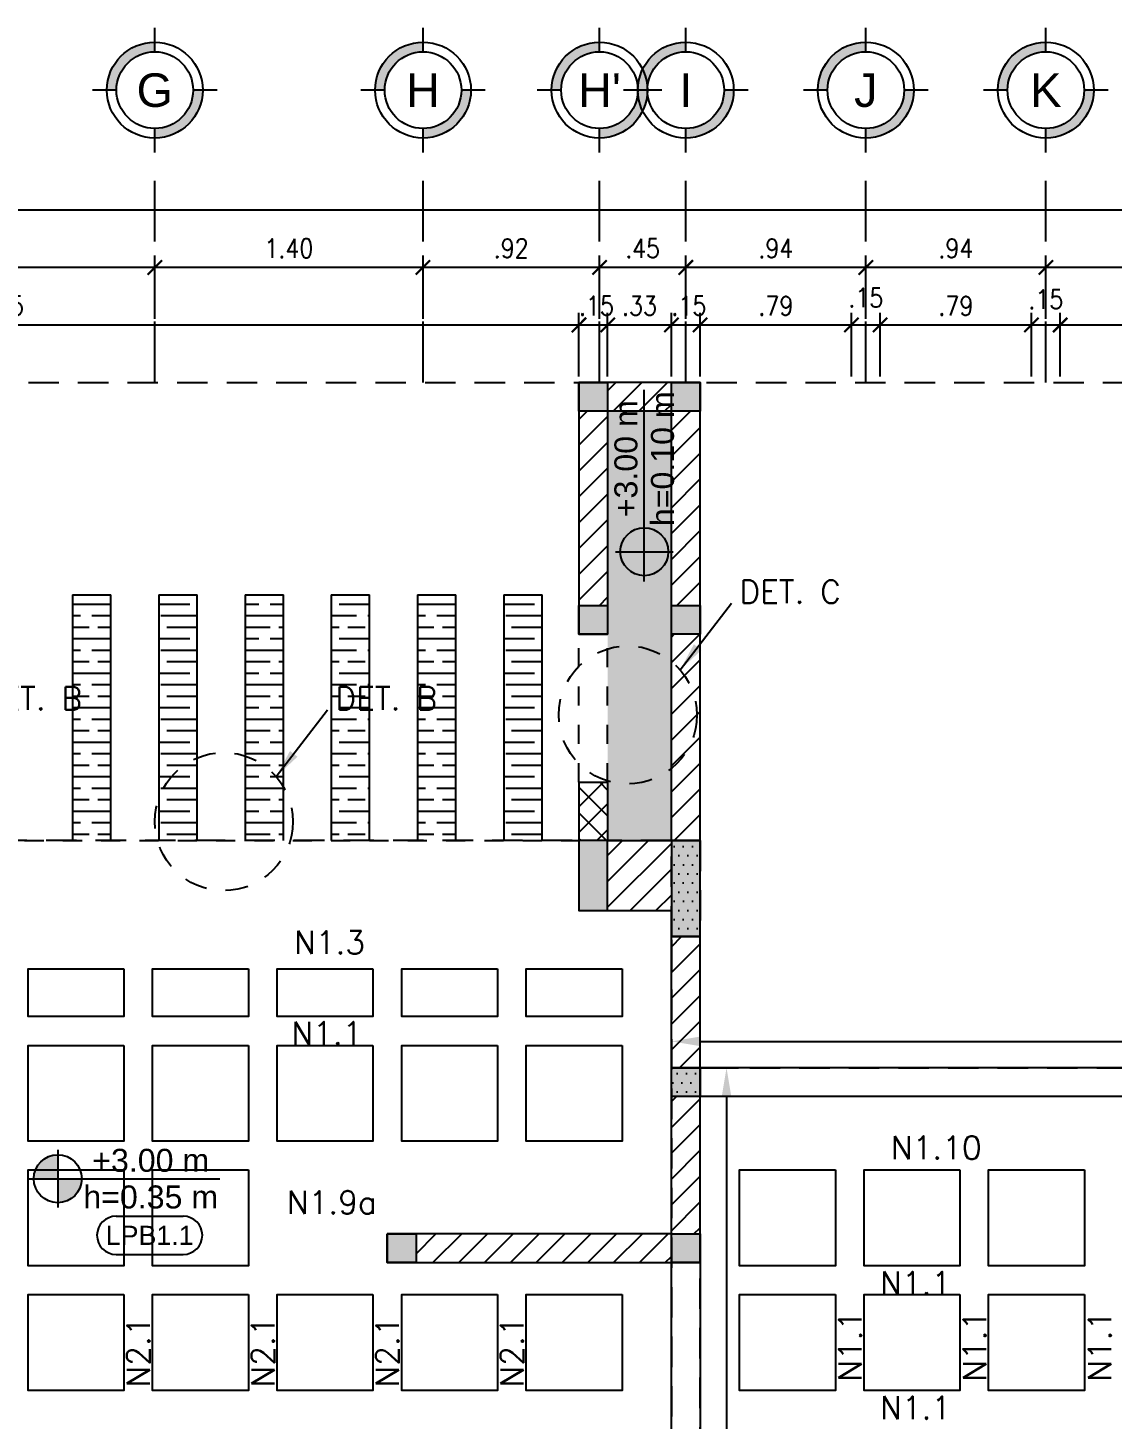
# Model space of a CAD drawing. Header units: millimetres. Extents: x -5.9 to 53.8, y -5.5 to 13.4.
# Drawn here: x 11.76 to 17.41, y 3.49 to 10.75 of the extents above; entities that cross this region are included whole.
import ezdxf
from ezdxf.enums import TextEntityAlignment as Align

# ---------------------------------------------------------------- set-up
doc = ezdxf.new("R2010")
doc.units = ezdxf.units.MM
doc.header["$LTSCALE"] = 0.05
for name, pattern in [('DASHDOT2', [12.7, 6.35, -3.175, 0, -3.175]), ('HIDDEN2', [4.7625, 3.175, -1.5875]), ('PLANTA BAJA$0$Proyecciones', [0.003, 0.002, -0.001])]:
    doc.linetypes.add(name, pattern=pattern)
for name, color, linetype in [('ACOTADO', 2, 'Continuous'), ('CANT_INVIS', 2, 'HIDDEN2'), ('EJES', 1, 'DASHDOT2'), ('PLANTA ALTA$0$CONT_CORTE', 2, 'HIDDEN2'), ('PLANTA ALTA$0$PRETIL', 2, 'HIDDEN2'), ('PLANTA BAJA$0$ACHURADO', 1, 'Continuous'), ('PLANTA BAJA$0$CANT_VIS', 3, 'Continuous'), ('PLANTA BAJA$0$CONT_CORTE', 4, 'Continuous'), ('PLANTA BAJA$0$LOSA', 254, 'Continuous'), ('TXT_IND', 2, 'Continuous')]:
    doc.layers.add(name, color=color, linetype=linetype)
doc.styles.add('ACOTAMIENTOS', font='romans.shx', dxfattribs={"width": 0.85})
doc.styles.add('ARIAL', font='arial.ttf')
doc.styles.get("Standard").update_dxf_attribs({"font": 'romans.shx'})
doc.dimstyles.new('ACOTA_50', dxfattribs={"dimscale": 0.05, "dimtxt": 2, "dimasz": 1.5, "dimexe": 1.25, "dimexo": 0.625, "dimgap": 1, "dimtad": 1, "dimzin": 4, "dimdsep": 46, "dimtxsty": 'ACOTAMIENTOS', "dimblk1": 'ARCHTICK', "dimblk2": 'ARCHTICK', "dimsah": 1, "dimcen": 1.5, "dimclrd": 1, "dimclre": 1, "dimclrt": 256, "dimadec": 0, "dimazin": 0, "dimtfac": 1, "dimtofl": 0, "dimtmove": 2, "dimatfit": 3, "dimfxl": 0, "dimtolj": 1, "dimtzin": 0, "dimarcsym": 0})

# ---------------------------------------------------------------- blocks, each defined once
blk = doc.blocks.new('EJE')
at = {"layer": 'EJES', "linetype": 'Continuous'}
for points in [[(-0.25, 0), (-0.2, 0, -0.414214), (0, 0.2), (0, 0.25, 0.414214)], [(0.25, 0), (0.2, 0, -0.414214), (0, -0.2), (0, -0.25, 0.414214)]]:
    blk.add_hatch(color=256, dxfattribs=at).paths.add_polyline_path(points)
at = {"layer": 'EJES', "color": 1, "linetype": 'Continuous'}
for p, q in [((0, 0.2), (0, 0.325)), ((-0.2, 0), (-0.325, 0)), ((0.325, 0), (0.2, 0)), ((0, -0.325), (0, -0.2))]:
    blk.add_line(p, q, dxfattribs=at)
at = {"layer": 'EJES', "color": 3, "linetype": 'Continuous'}
for radius in [0.25, 0.2]:
    blk.add_circle((0, 0), radius, dxfattribs=at)
at = {"layer": 'EJES', "color": 4, "linetype": 'Continuous', "style": 'ARIAL'}
blk.add_attdef('EJE', text='', height=0.175, dxfattribs=at).set_placement((0, 0), align=Align.MIDDLE_CENTER)
blk = doc.blocks.new('_ARCHTICK')
at = {"color": 0, "linetype": 'ByBlock', "const_width": 0.15}
blk.add_lwpolyline([(-0.5, -0.5), (0.5, 0.5)], dxfattribs=at)
blk = doc.blocks.new('*D99')
at = {"layer": 'ACOTADO', "color": 1, "lineweight": -2}
for p, q in [((14.6315, 8.9291), (14.6315, 9.2603)), ((14.7815, 8.9291), (14.7815, 9.2603)), ((14.6315, 9.1978), (14.7815, 9.1978))]:
    blk.add_line(p, q, dxfattribs=at)
at = {"layer": 'DEFPOINTS', "color": 0}
for p in [(14.7815, 9.1978), (14.6315, 8.8978), (14.7815, 8.8978)]:
    blk.add_point(p, dxfattribs=at)
at = {"layer": 'ACOTADO', "color": 1, "lineweight": -2, "xscale": 0.07500000000000001, "yscale": 0.07500000000000001, "zscale": 0.07500000000000001, "rotation": 180}
blk.add_blockref('_ARCHTICK', (14.6315, 9.1978), dxfattribs=at)
at = {"layer": 'ACOTADO', "color": 1, "lineweight": -2, "xscale": 0.07500000000000001, "yscale": 0.07500000000000001, "zscale": 0.07500000000000001}
blk.add_blockref('_ARCHTICK', (14.7815, 9.1978), dxfattribs=at)
at = {"layer": 'ACOTADO', "insert": (14.7228, 9.2978), "char_height": 0.1, "attachment_point": 5, "style": 'ACOTAMIENTOS'}
blk.add_mtext('\\A1;.15', dxfattribs=at)
blk = doc.blocks.new('*D100')
at = {"layer": 'ACOTADO', "color": 1, "lineweight": -2}
for p, q in [((14.7815, 8.9291), (14.7815, 9.2603)), ((15.1141, 8.9291), (15.1141, 9.2603)), ((14.7815, 9.1978), (15.1141, 9.1978))]:
    blk.add_line(p, q, dxfattribs=at)
at = {"layer": 'DEFPOINTS', "color": 0}
for p in [(15.1141, 9.1978), (14.7815, 8.8978), (15.1141, 8.8978)]:
    blk.add_point(p, dxfattribs=at)
at = {"layer": 'ACOTADO', "color": 1, "lineweight": -2, "xscale": 0.07500000000000001, "yscale": 0.07500000000000001, "zscale": 0.07500000000000001, "rotation": 180}
blk.add_blockref('_ARCHTICK', (14.7815, 9.1978), dxfattribs=at)
at = {"layer": 'ACOTADO', "color": 1, "lineweight": -2, "xscale": 0.07500000000000001, "yscale": 0.07500000000000001, "zscale": 0.07500000000000001}
blk.add_blockref('_ARCHTICK', (15.1141, 9.1978), dxfattribs=at)
at = {"layer": 'ACOTADO', "insert": (14.9478, 9.2978), "char_height": 0.1, "attachment_point": 5, "style": 'ACOTAMIENTOS'}
blk.add_mtext('\\A1;.33', dxfattribs=at)
blk = doc.blocks.new('*D101')
at = {"layer": 'ACOTADO', "color": 1, "lineweight": -2}
for p, q in [((15.1141, 8.9291), (15.1141, 9.2603)), ((15.2641, 8.9291), (15.2641, 9.2603)), ((15.1141, 9.1978), (15.2641, 9.1978))]:
    blk.add_line(p, q, dxfattribs=at)
at = {"layer": 'DEFPOINTS', "color": 0}
for p in [(15.2641, 9.1978), (15.1141, 8.8978), (15.2641, 8.8978)]:
    blk.add_point(p, dxfattribs=at)
at = {"layer": 'ACOTADO', "color": 1, "lineweight": -2, "xscale": 0.07500000000000001, "yscale": 0.07500000000000001, "zscale": 0.07500000000000001, "rotation": 180}
blk.add_blockref('_ARCHTICK', (15.1141, 9.1978), dxfattribs=at)
at = {"layer": 'ACOTADO', "color": 1, "lineweight": -2, "xscale": 0.07500000000000001, "yscale": 0.07500000000000001, "zscale": 0.07500000000000001}
blk.add_blockref('_ARCHTICK', (15.2641, 9.1978), dxfattribs=at)
at = {"layer": 'ACOTADO', "insert": (15.2053, 9.2978), "char_height": 0.1, "attachment_point": 5, "style": 'ACOTAMIENTOS'}
blk.add_mtext('\\A1;.15', dxfattribs=at)
blk = doc.blocks.new('*D159')
at = {"layer": 'ACOTADO', "color": 1, "lineweight": -2}
for p, q in [((17.0684, 9.2291), (17.0684, 9.5603)), ((18.5827, 9.2291), (18.5827, 9.5603)), ((18.5827, 9.4978), (17.0684, 9.4978))]:
    blk.add_line(p, q, dxfattribs=at)
at = {"layer": 'DEFPOINTS', "color": 0}
for p in [(17.0684, 9.4978), (17.0684, 9.1978), (18.5827, 9.1978)]:
    blk.add_point(p, dxfattribs=at)
at = {"layer": 'ACOTADO', "color": 1, "lineweight": -2, "xscale": 0.07500000000000001, "yscale": 0.07500000000000001, "zscale": 0.07500000000000001, "rotation": 180}
blk.add_blockref('_ARCHTICK', (17.0684, 9.4978), dxfattribs=at)
at = {"layer": 'ACOTADO', "color": 1, "lineweight": -2, "xscale": 0.07500000000000001, "yscale": 0.07500000000000001, "zscale": 0.07500000000000001}
blk.add_blockref('_ARCHTICK', (18.5827, 9.4978), dxfattribs=at)
at = {"layer": 'ACOTADO', "insert": (17.8256, 9.5978), "char_height": 0.1, "attachment_point": 5, "style": 'ACOTAMIENTOS'}
blk.add_mtext('\\A1;1.51', dxfattribs=at)
blk = doc.blocks.new('*D160')
at = {"layer": 'ACOTADO', "color": 1, "lineweight": -2}
for p, q in [((16.1288, 9.2291), (16.1288, 9.5603)), ((17.0684, 9.2291), (17.0684, 9.5603)), ((17.0684, 9.4978), (16.1288, 9.4978))]:
    blk.add_line(p, q, dxfattribs=at)
at = {"layer": 'DEFPOINTS', "color": 0}
for p in [(16.1288, 9.4978), (16.1288, 9.1978), (17.0684, 9.1978)]:
    blk.add_point(p, dxfattribs=at)
at = {"layer": 'ACOTADO', "color": 1, "lineweight": -2, "xscale": 0.07500000000000001, "yscale": 0.07500000000000001, "zscale": 0.07500000000000001, "rotation": 180}
blk.add_blockref('_ARCHTICK', (16.1288, 9.4978), dxfattribs=at)
at = {"layer": 'ACOTADO', "color": 1, "lineweight": -2, "xscale": 0.07500000000000001, "yscale": 0.07500000000000001, "zscale": 0.07500000000000001}
blk.add_blockref('_ARCHTICK', (17.0684, 9.4978), dxfattribs=at)
at = {"layer": 'ACOTADO', "insert": (16.5986, 9.5978), "char_height": 0.1, "attachment_point": 5, "style": 'ACOTAMIENTOS'}
blk.add_mtext('\\A1;.94', dxfattribs=at)
blk = doc.blocks.new('*D161')
at = {"layer": 'ACOTADO', "color": 1, "lineweight": -2}
for p, q in [((15.1891, 9.2291), (15.1891, 9.5603)), ((16.1288, 9.2291), (16.1288, 9.5603)), ((16.1288, 9.4978), (15.1891, 9.4978))]:
    blk.add_line(p, q, dxfattribs=at)
at = {"layer": 'DEFPOINTS', "color": 0}
for p in [(15.1891, 9.4978), (15.1891, 9.1978), (16.1288, 9.1978)]:
    blk.add_point(p, dxfattribs=at)
at = {"layer": 'ACOTADO', "color": 1, "lineweight": -2, "xscale": 0.07500000000000001, "yscale": 0.07500000000000001, "zscale": 0.07500000000000001, "rotation": 180}
blk.add_blockref('_ARCHTICK', (15.1891, 9.4978), dxfattribs=at)
at = {"layer": 'ACOTADO', "color": 1, "lineweight": -2, "xscale": 0.07500000000000001, "yscale": 0.07500000000000001, "zscale": 0.07500000000000001}
blk.add_blockref('_ARCHTICK', (16.1288, 9.4978), dxfattribs=at)
at = {"layer": 'ACOTADO', "insert": (15.6589, 9.5978), "char_height": 0.1, "attachment_point": 5, "style": 'ACOTAMIENTOS'}
blk.add_mtext('\\A1;.94', dxfattribs=at)
blk = doc.blocks.new('*D162')
at = {"layer": 'ACOTADO', "color": 1, "lineweight": -2}
for p, q in [((14.739, 9.2291), (14.739, 9.5603)), ((15.1891, 9.2291), (15.1891, 9.5603)), ((15.1891, 9.4978), (14.739, 9.4978))]:
    blk.add_line(p, q, dxfattribs=at)
at = {"layer": 'DEFPOINTS', "color": 0}
for p in [(14.739, 9.4978), (14.739, 9.1978), (15.1891, 9.1978)]:
    blk.add_point(p, dxfattribs=at)
at = {"layer": 'ACOTADO', "color": 1, "lineweight": -2, "xscale": 0.07500000000000001, "yscale": 0.07500000000000001, "zscale": 0.07500000000000001, "rotation": 180}
blk.add_blockref('_ARCHTICK', (14.739, 9.4978), dxfattribs=at)
at = {"layer": 'ACOTADO', "color": 1, "lineweight": -2, "xscale": 0.07500000000000001, "yscale": 0.07500000000000001, "zscale": 0.07500000000000001}
blk.add_blockref('_ARCHTICK', (15.1891, 9.4978), dxfattribs=at)
at = {"layer": 'ACOTADO', "insert": (14.9641, 9.5978), "char_height": 0.1, "attachment_point": 5, "style": 'ACOTAMIENTOS'}
blk.add_mtext('\\A1;.45', dxfattribs=at)
blk = doc.blocks.new('*D163')
at = {"layer": 'ACOTADO', "color": 1, "lineweight": -2}
for p, q in [((13.8179, 9.2291), (13.8179, 9.5603)), ((14.739, 9.2291), (14.739, 9.5603)), ((14.739, 9.4978), (13.8179, 9.4978))]:
    blk.add_line(p, q, dxfattribs=at)
at = {"layer": 'DEFPOINTS', "color": 0}
for p in [(13.8179, 9.4978), (13.8179, 9.1978), (14.739, 9.1978)]:
    blk.add_point(p, dxfattribs=at)
at = {"layer": 'ACOTADO', "color": 1, "lineweight": -2, "xscale": 0.07500000000000001, "yscale": 0.07500000000000001, "zscale": 0.07500000000000001, "rotation": 180}
blk.add_blockref('_ARCHTICK', (13.8179, 9.4978), dxfattribs=at)
at = {"layer": 'ACOTADO', "color": 1, "lineweight": -2, "xscale": 0.07500000000000001, "yscale": 0.07500000000000001, "zscale": 0.07500000000000001}
blk.add_blockref('_ARCHTICK', (14.739, 9.4978), dxfattribs=at)
at = {"layer": 'ACOTADO', "insert": (14.2785, 9.5978), "char_height": 0.1, "attachment_point": 5, "style": 'ACOTAMIENTOS'}
blk.add_mtext('\\A1;.92', dxfattribs=at)
blk = doc.blocks.new('*D164')
at = {"layer": 'ACOTADO', "color": 1, "lineweight": -2}
for p, q in [((12.4179, 9.2291), (12.4179, 9.5603)), ((13.8179, 9.2291), (13.8179, 9.5603)), ((13.8179, 9.4978), (12.4179, 9.4978))]:
    blk.add_line(p, q, dxfattribs=at)
at = {"layer": 'DEFPOINTS', "color": 0}
for p in [(12.4179, 9.4978), (12.4179, 9.1978), (13.8179, 9.1978)]:
    blk.add_point(p, dxfattribs=at)
at = {"layer": 'ACOTADO', "color": 1, "lineweight": -2, "xscale": 0.07500000000000001, "yscale": 0.07500000000000001, "zscale": 0.07500000000000001, "rotation": 180}
blk.add_blockref('_ARCHTICK', (12.4179, 9.4978), dxfattribs=at)
at = {"layer": 'ACOTADO', "color": 1, "lineweight": -2, "xscale": 0.07500000000000001, "yscale": 0.07500000000000001, "zscale": 0.07500000000000001}
blk.add_blockref('_ARCHTICK', (13.8179, 9.4978), dxfattribs=at)
at = {"layer": 'ACOTADO', "insert": (13.1179, 9.5978), "char_height": 0.1, "attachment_point": 5, "style": 'ACOTAMIENTOS'}
blk.add_mtext('\\A1;1.40', dxfattribs=at)
blk = doc.blocks.new('*D165')
at = {"layer": 'ACOTADO', "color": 1, "lineweight": -2}
for p, q in [((5.7381, 9.2291), (5.7381, 9.5603)), ((12.4179, 9.2291), (12.4179, 9.5603)), ((12.4179, 9.4978), (5.7381, 9.4978))]:
    blk.add_line(p, q, dxfattribs=at)
at = {"layer": 'DEFPOINTS', "color": 0}
for p in [(5.7381, 9.4978), (5.7381, 9.1978), (12.4179, 9.1978)]:
    blk.add_point(p, dxfattribs=at)
at = {"layer": 'ACOTADO', "color": 1, "lineweight": -2, "xscale": 0.07500000000000001, "yscale": 0.07500000000000001, "zscale": 0.07500000000000001, "rotation": 180}
blk.add_blockref('_ARCHTICK', (5.7381, 9.4978), dxfattribs=at)
at = {"layer": 'ACOTADO', "color": 1, "lineweight": -2, "xscale": 0.07500000000000001, "yscale": 0.07500000000000001, "zscale": 0.07500000000000001}
blk.add_blockref('_ARCHTICK', (12.4179, 9.4978), dxfattribs=at)
at = {"layer": 'ACOTADO', "insert": (9.078, 9.5978), "char_height": 0.1, "attachment_point": 5, "style": 'ACOTAMIENTOS'}
blk.add_mtext('\\A1;6.68', dxfattribs=at)
blk = doc.blocks.new('*D91')
at = {"layer": 'ACOTADO', "color": 1, "lineweight": -2}
for p, q in [((-2.3007, 9.5291), (-2.3007, 9.8603)), ((25.7561, 9.5291), (25.7561, 9.8603)), ((-2.3007, 9.7978), (25.7561, 9.7978))]:
    blk.add_line(p, q, dxfattribs=at)
at = {"layer": 'DEFPOINTS', "color": 0}
for p in [(25.7561, 9.7978), (-2.3007, 9.4978), (25.7561, 9.4978)]:
    blk.add_point(p, dxfattribs=at)
at = {"layer": 'ACOTADO', "color": 1, "lineweight": -2, "xscale": 0.07500000000000001, "yscale": 0.07500000000000001, "zscale": 0.07500000000000001, "rotation": 180}
blk.add_blockref('_ARCHTICK', (-2.3007, 9.7978), dxfattribs=at)
at = {"layer": 'ACOTADO', "color": 1, "lineweight": -2, "xscale": 0.07500000000000001, "yscale": 0.07500000000000001, "zscale": 0.07500000000000001}
blk.add_blockref('_ARCHTICK', (25.7561, 9.7978), dxfattribs=at)
at = {"layer": 'ACOTADO', "insert": (9.078, 9.8978), "char_height": 0.1, "attachment_point": 5, "style": 'ACOTAMIENTOS'}
blk.add_mtext('\\A1;28.06', dxfattribs=at)
blk = doc.blocks.new('NIVEL-PLANTA')
at = {"layer": 'TXT_IND'}
for points in [[(-0.47, 0), (-0.345, 0), (-0.345, 0.125, 0.414214)], [(-0.345, -0.125, 0.414214), (-0.22, 0), (-0.345, 0)]]:
    blk.add_hatch(color=1, dxfattribs=at).paths.add_polyline_path(points)
for p, q in [((-0.345, 0.15), (-0.345, -0.15)), ((-0.5, 0), (0.5, 0)), ((-0.22, 0), (0.5, 0))]:
    blk.add_line(p, q, dxfattribs=at)
at = {"layer": 'TXT_IND', "color": 3}
blk.add_circle((-0.345, 0), 0.125, dxfattribs=at)
at = {"layer": 'TXT_IND', "style": 'ARIAL'}
blk.add_attdef('NIVEL', text='', height=0.12, dxfattribs=at).set_placement((0.14, 0), align=Align.BOTTOM_CENTER)
at = {"layer": 'TXT_IND', "style": 'ARIAL', "width": 0.95}
blk.add_attdef('PERALTE', text='', height=0.12, dxfattribs=at).set_placement((0.14, -0.1911), align=Align.BOTTOM_CENTER)
blk = doc.blocks.new('ETIQUETA')
at = {"layer": 'TXT_IND', "color": 3}
for p, q in [((-0.175, 0.2), (0.175, 0.2)), ((-0.175, 0), (0.175, 0))]:
    blk.add_line(p, q, dxfattribs=at)
for centre, start, end in [((-0.175, 0.1), 90, 270), ((0.175, 0.1), 270, 90)]:
    blk.add_arc(centre, 0.1, start, end, dxfattribs=at)
at = {"layer": 'TXT_IND', "color": 4, "style": 'ARIAL'}
blk.add_attdef('TEXTO', text='', height=0.1, dxfattribs=at).set_placement((0, 0.1), align=Align.MIDDLE_CENTER)
blk = doc.blocks.new('*D50')
at = {"layer": 'DEFPOINTS', "color": 0, "linetype": 'Continuous'}
for p in [(15.2966, 5.3224), (15.402, 5.3224), (15.2641, -0.075)]:
    blk.add_point(p, dxfattribs=at)
at = {"layer": 'TXT_IND', "color": 1, "linetype": 'Continuous', "lineweight": -2}
for p, q in [((15.3278, 5.3224), (15.4645, 5.3224)), ((15.402, 5.1724), (15.402, 3.0046)), ((15.402, 0.075), (15.402, 2.4046)), ((15.2953, -0.075), (15.4645, -0.075))]:
    blk.add_line(p, q, dxfattribs=at)
at = {"layer": 'TXT_IND', "color": 1, "linetype": 'Continuous'}
for points in [[(15.377, 5.1724), (15.427, 5.1724), (15.402, 5.3224)], [(15.377, 0.075), (15.427, 0.075), (15.402, -0.075)]]:
    blk.add_solid(points, dxfattribs=at)
at = {"layer": 'TXT_IND', "linetype": 'Continuous', "insert": (15.402, 2.7046), "char_height": 0.1, "attachment_point": 5, "rotation": 90}
blk.add_mtext('\\A1;     ', dxfattribs=at)
blk = doc.blocks.new('*D51')
at = {"layer": 'DEFPOINTS', "color": 0, "linetype": 'Continuous'}
for p in [(22.7678, 5.4603), (15.1141, 5.3224), (22.7678, 5.3224)]:
    blk.add_point(p, dxfattribs=at)
at = {"layer": 'TXT_IND', "color": 1, "linetype": 'Continuous', "lineweight": -2}
for p, q in [((15.1141, 5.3536), (15.1141, 5.5228)), ((22.7678, 5.3536), (22.7678, 5.5228)), ((15.2641, 5.4603), (19.3242, 5.4603)), ((22.6178, 5.4603), (19.9242, 5.4603))]:
    blk.add_line(p, q, dxfattribs=at)
at = {"layer": 'TXT_IND', "color": 1, "linetype": 'Continuous'}
for points in [[(15.2641, 5.4853), (15.2641, 5.4353), (15.1141, 5.4603)], [(22.6178, 5.4853), (22.6178, 5.4353), (22.7678, 5.4603)]]:
    blk.add_solid(points, dxfattribs=at)
at = {"layer": 'TXT_IND', "linetype": 'Continuous', "insert": (19.6242, 5.4603), "char_height": 0.1, "attachment_point": 5}
blk.add_mtext('\\A1;     ', dxfattribs=at)
blk = doc.blocks.new('*D314')
at = {"layer": 'ACOTADO', "color": 1, "lineweight": -2}
for p, q in [((8.5845, 8.9291), (8.5845, 9.2603)), ((14.6315, 8.9291), (14.6315, 9.2603)), ((8.5845, 9.1978), (14.6315, 9.1978))]:
    blk.add_line(p, q, dxfattribs=at)
at = {"layer": 'DEFPOINTS', "color": 0}
for p in [(14.6315, 9.1978), (8.5845, 8.8978), (14.6315, 8.8978)]:
    blk.add_point(p, dxfattribs=at)
at = {"layer": 'ACOTADO', "color": 1, "lineweight": -2, "xscale": 0.07500000000000001, "yscale": 0.07500000000000001, "zscale": 0.07500000000000001, "rotation": 180}
blk.add_blockref('_ARCHTICK', (8.5845, 9.1978), dxfattribs=at)
at = {"layer": 'ACOTADO', "color": 1, "lineweight": -2, "xscale": 0.07500000000000001, "yscale": 0.07500000000000001, "zscale": 0.07500000000000001}
blk.add_blockref('_ARCHTICK', (14.6315, 9.1978), dxfattribs=at)
at = {"layer": 'ACOTADO', "insert": (11.608, 9.2978), "char_height": 0.1, "attachment_point": 5, "style": 'ACOTAMIENTOS'}
blk.add_mtext('\\A1;6.05', dxfattribs=at)
blk = doc.blocks.new('*D192')
at = {"layer": 'ACOTADO', "color": 1, "lineweight": -2}
for p, q in [((15.2641, 8.9291), (15.2641, 9.2603)), ((16.0538, 8.9291), (16.0538, 9.2603)), ((15.2641, 9.1978), (16.0538, 9.1978))]:
    blk.add_line(p, q, dxfattribs=at)
at = {"layer": 'DEFPOINTS', "color": 0}
for p in [(16.0538, 9.1978), (15.2641, 8.8978), (16.0538, 8.8978)]:
    blk.add_point(p, dxfattribs=at)
at = {"layer": 'ACOTADO', "color": 1, "lineweight": -2, "xscale": 0.07500000000000001, "yscale": 0.07500000000000001, "zscale": 0.07500000000000001, "rotation": 180}
blk.add_blockref('_ARCHTICK', (15.2641, 9.1978), dxfattribs=at)
at = {"layer": 'ACOTADO', "color": 1, "lineweight": -2, "xscale": 0.07500000000000001, "yscale": 0.07500000000000001, "zscale": 0.07500000000000001}
blk.add_blockref('_ARCHTICK', (16.0538, 9.1978), dxfattribs=at)
at = {"layer": 'ACOTADO', "insert": (15.6589, 9.2978), "char_height": 0.1, "attachment_point": 5, "style": 'ACOTAMIENTOS'}
blk.add_mtext('\\A1;.79', dxfattribs=at)
blk = doc.blocks.new('*D193')
at = {"layer": 'ACOTADO', "color": 1, "lineweight": -2}
for p, q in [((16.0538, 8.9291), (16.0538, 9.2603)), ((16.2038, 8.9291), (16.2038, 9.2603)), ((16.0538, 9.1978), (16.2038, 9.1978))]:
    blk.add_line(p, q, dxfattribs=at)
at = {"layer": 'DEFPOINTS', "color": 0}
for p in [(16.2038, 9.1978), (16.0538, 8.8978), (16.2038, 8.8978)]:
    blk.add_point(p, dxfattribs=at)
at = {"layer": 'ACOTADO', "color": 1, "lineweight": -2, "xscale": 0.07500000000000001, "yscale": 0.07500000000000001, "zscale": 0.07500000000000001, "rotation": 180}
blk.add_blockref('_ARCHTICK', (16.0538, 9.1978), dxfattribs=at)
at = {"layer": 'ACOTADO', "color": 1, "lineweight": -2, "xscale": 0.07500000000000001, "yscale": 0.07500000000000001, "zscale": 0.07500000000000001}
blk.add_blockref('_ARCHTICK', (16.2038, 9.1978), dxfattribs=at)
at = {"layer": 'ACOTADO', "insert": (16.1288, 9.3401), "char_height": 0.1, "attachment_point": 5, "style": 'ACOTAMIENTOS'}
blk.add_mtext('\\A1;.15', dxfattribs=at)
blk = doc.blocks.new('*D194')
at = {"layer": 'ACOTADO', "color": 1, "lineweight": -2}
for p, q in [((16.2038, 8.9291), (16.2038, 9.2603)), ((16.9934, 8.9291), (16.9934, 9.2603)), ((16.2038, 9.1978), (16.9934, 9.1978))]:
    blk.add_line(p, q, dxfattribs=at)
at = {"layer": 'DEFPOINTS', "color": 0}
for p in [(16.9934, 9.1978), (16.2038, 8.8978), (16.9934, 8.8978)]:
    blk.add_point(p, dxfattribs=at)
at = {"layer": 'ACOTADO', "color": 1, "lineweight": -2, "xscale": 0.07500000000000001, "yscale": 0.07500000000000001, "zscale": 0.07500000000000001, "rotation": 180}
blk.add_blockref('_ARCHTICK', (16.2038, 9.1978), dxfattribs=at)
at = {"layer": 'ACOTADO', "color": 1, "lineweight": -2, "xscale": 0.07500000000000001, "yscale": 0.07500000000000001, "zscale": 0.07500000000000001}
blk.add_blockref('_ARCHTICK', (16.9934, 9.1978), dxfattribs=at)
at = {"layer": 'ACOTADO', "insert": (16.5986, 9.2978), "char_height": 0.1, "attachment_point": 5, "style": 'ACOTAMIENTOS'}
blk.add_mtext('\\A1;.79', dxfattribs=at)
blk = doc.blocks.new('*D195')
at = {"layer": 'ACOTADO', "color": 1, "lineweight": -2}
for p, q in [((16.9934, 8.9291), (16.9934, 9.2603)), ((17.1434, 8.9291), (17.1434, 9.2603)), ((16.9934, 9.1978), (17.1434, 9.1978))]:
    blk.add_line(p, q, dxfattribs=at)
at = {"layer": 'DEFPOINTS', "color": 0}
for p in [(17.1434, 9.1978), (16.9934, 8.8978), (17.1434, 8.8978)]:
    blk.add_point(p, dxfattribs=at)
at = {"layer": 'ACOTADO', "color": 1, "lineweight": -2, "xscale": 0.07500000000000001, "yscale": 0.07500000000000001, "zscale": 0.07500000000000001, "rotation": 180}
blk.add_blockref('_ARCHTICK', (16.9934, 9.1978), dxfattribs=at)
at = {"layer": 'ACOTADO', "color": 1, "lineweight": -2, "xscale": 0.07500000000000001, "yscale": 0.07500000000000001, "zscale": 0.07500000000000001}
blk.add_blockref('_ARCHTICK', (17.1434, 9.1978), dxfattribs=at)
at = {"layer": 'ACOTADO', "insert": (17.0684, 9.3317), "char_height": 0.1, "attachment_point": 5, "style": 'ACOTAMIENTOS'}
blk.add_mtext('\\A1;.15', dxfattribs=at)
blk = doc.blocks.new('*D196')
at = {"layer": 'ACOTADO', "color": 1, "lineweight": -2}
for p, q in [((17.1434, 8.9291), (17.1434, 9.2603)), ((18.5077, 8.9291), (18.5077, 9.2603)), ((17.1434, 9.1978), (18.5077, 9.1978))]:
    blk.add_line(p, q, dxfattribs=at)
at = {"layer": 'DEFPOINTS', "color": 0}
for p in [(18.5077, 9.1978), (17.1434, 8.8978), (18.5077, 8.8978)]:
    blk.add_point(p, dxfattribs=at)
at = {"layer": 'ACOTADO', "color": 1, "lineweight": -2, "xscale": 0.07500000000000001, "yscale": 0.07500000000000001, "zscale": 0.07500000000000001, "rotation": 180}
blk.add_blockref('_ARCHTICK', (17.1434, 9.1978), dxfattribs=at)
at = {"layer": 'ACOTADO', "color": 1, "lineweight": -2, "xscale": 0.07500000000000001, "yscale": 0.07500000000000001, "zscale": 0.07500000000000001}
blk.add_blockref('_ARCHTICK', (18.5077, 9.1978), dxfattribs=at)
at = {"layer": 'ACOTADO', "insert": (17.8256, 9.2978), "char_height": 0.1, "attachment_point": 5, "style": 'ACOTAMIENTOS'}
blk.add_mtext('\\A1;1.36', dxfattribs=at)
blk = doc.blocks.new('DET')
at = {"layer": 'TXT_IND', "color": 1, "linetype": 'HIDDEN2', "ltscale": 0.75}
blk.add_circle((0, 0), 0.3602, dxfattribs=at)
at = {"layer": 'TXT_IND', "color": 4, "text_generation_flag": 6, "width": 1.25}
blk.add_attdef('DET. E', text='', height=0.17, rotation=180, dxfattribs=at).set_placement((-0.5411, -0.5827), align=Align.TOP_RIGHT)
at = {"layer": 'TXT_IND', "color": 1}
blk.add_leader([(-0.2731, -0.2349), (-0.5411, -0.5827)], dimstyle='ACOTA_50', override={"dimasz": 3, "dimgap": 1, "dimtad": 0}, dxfattribs=at)

msp = doc.modelspace()

# ---------------------------------------------------------------- hatches: boundary and pattern name
at = {"layer": 'PLANTA ALTA$0$PRETIL'}
h = msp.add_hatch(dxfattribs=at)
h.set_pattern_fill('DOTS', color=256, scale=0.03)
h.set_pattern_definition([(0, (17.414805, -3e-14), (0.0238125, 0.047625), [0, -0.047625])])
h.paths.add_polyline_path([(15.2641, 6.5075), (15.1141, 6.5075), (15.1141, 6.0075), (15.2641, 6.0075)])
h = msp.add_hatch(dxfattribs=at)
h.set_pattern_fill('DOTS', color=256, scale=0.03)
h.set_pattern_definition([(0, (-2e-14, -1.185123), (0.0238125, 0.047625), [0, -0.047625])])
h.paths.add_polyline_path([(15.2641, 5.3224), (15.1141, 5.3224), (15.1141, 5.1724), (15.2641, 5.1724)])
at = {"layer": 'PLANTA BAJA$0$ACHURADO'}
h = msp.add_hatch(color=252, dxfattribs=at)
h.dxf.hatch_style = 1
h.paths.add_polyline_path([(14.7815, 8.8978), (14.6315, 8.8978), (14.6315, 8.7478), (14.7815, 8.7478)])
h = msp.add_hatch(dxfattribs=at)
h.set_pattern_fill('ANSI31', color=256, scale=0.03)
h.paths.add_polyline_path([(15.1141, 8.8978), (14.7815, 8.8978), (14.7815, 8.7478), (15.1141, 8.7478)])
h = msp.add_hatch(color=252, dxfattribs=at)
h.dxf.hatch_style = 1
h.paths.add_polyline_path([(15.2641, 8.8978), (15.1141, 8.8978), (15.1141, 8.7478), (15.2641, 8.7478)])
h = msp.add_hatch(dxfattribs=at)
h.set_pattern_fill('ANSI31', color=256, scale=0.03)
h.paths.add_polyline_path([(14.7815, 8.7478), (14.6315, 8.7478), (14.6315, 7.7338), (14.7815, 7.7338)])
h = msp.add_hatch(dxfattribs=at)
h.set_pattern_fill('ANSI31', color=256, scale=0.03)
h.paths.add_polyline_path([(15.2641, 8.7478), (15.1141, 8.7478), (15.1141, 7.7338), (15.2641, 7.7338)])
h = msp.add_hatch(dxfattribs=at)
h.set_pattern_fill('GOST_WOOD', color=256, scale=0.03, angle=90)
h.paths.add_polyline_path([(12.1891, 7.7904), (11.9891, 7.7904), (11.9891, 6.5075), (12.1891, 6.5075)])
h = msp.add_hatch(dxfattribs=at)
h.set_pattern_fill('GOST_WOOD', color=256, scale=0.03, angle=90)
h.paths.add_polyline_path([(12.6391, 7.7904), (12.4391, 7.7904), (12.4391, 6.5075), (12.6391, 6.5075)])
h = msp.add_hatch(dxfattribs=at)
h.set_pattern_fill('GOST_WOOD', color=256, scale=0.03, angle=90)
h.paths.add_polyline_path([(13.0891, 7.7904), (12.8891, 7.7904), (12.8891, 6.5075), (13.0891, 6.5075)])
h = msp.add_hatch(dxfattribs=at)
h.set_pattern_fill('GOST_WOOD', color=256, scale=0.03, angle=90)
h.paths.add_polyline_path([(13.5391, 7.7904), (13.3391, 7.7904), (13.3391, 6.5075), (13.5391, 6.5075)])
h = msp.add_hatch(dxfattribs=at)
h.set_pattern_fill('GOST_WOOD', color=256, scale=0.03, angle=90)
h.paths.add_polyline_path([(13.9891, 7.7904), (13.7891, 7.7904), (13.7891, 6.5075), (13.9891, 6.5075)])
h = msp.add_hatch(dxfattribs=at)
h.set_pattern_fill('GOST_WOOD', color=256, scale=0.03, angle=90)
h.paths.add_polyline_path([(14.4391, 7.7904), (14.2391, 7.7904), (14.2391, 6.5075), (14.4391, 6.5075)])
h = msp.add_hatch(color=252, dxfattribs=at)
h.dxf.hatch_style = 1
h.paths.add_polyline_path([(14.7815, 7.7338), (14.6315, 7.7338), (14.6315, 7.5838), (14.7815, 7.5838)])
h = msp.add_hatch(color=252, dxfattribs=at)
h.dxf.hatch_style = 1
h.paths.add_polyline_path([(15.2641, 7.7338), (15.1141, 7.7338), (15.1141, 7.5838), (15.2641, 7.5838)])
h = msp.add_hatch(dxfattribs=at)
h.set_pattern_fill('ANSI31', color=256, scale=0.03)
h.paths.add_polyline_path([(15.2641, 7.5838), (15.1141, 7.5838), (15.1141, 6.5075), (15.2641, 6.5075)])
h = msp.add_hatch(dxfattribs=at)
h.set_pattern_fill('ANSI37', color=256, scale=0.03)
h.paths.add_polyline_path([(14.7815, 6.8121), (14.6315, 6.8121), (14.6315, 6.5075), (14.7815, 6.5075)])
h = msp.add_hatch(color=252, dxfattribs=at)
h.dxf.hatch_style = 1
h.paths.add_polyline_path([(14.7815, 6.5075), (14.6315, 6.5075), (14.6315, 6.1425), (14.7815, 6.1425)])
h = msp.add_hatch(dxfattribs=at)
h.set_pattern_fill('ANSI31', color=256, scale=0.03)
h.paths.add_polyline_path([(15.1141, 6.5075), (14.7815, 6.5075), (14.7815, 6.1425), (15.1141, 6.1425)])
h = msp.add_hatch(color=252, dxfattribs=at)
h.dxf.hatch_style = 1
h.paths.add_polyline_path([(15.2641, 6.5075), (15.1141, 6.5075), (15.1141, 6.0075), (15.2641, 6.0075)])
h = msp.add_hatch(dxfattribs=at)
h.set_pattern_fill('ANSI31', color=256, scale=0.03)
h.paths.add_polyline_path([(15.2641, 6.0075), (15.1141, 6.0075), (15.1141, 5.3224), (15.2641, 5.3224)])
h = msp.add_hatch(color=252, dxfattribs=at)
h.dxf.hatch_style = 1
h.paths.add_polyline_path([(15.2641, 5.3224), (15.1141, 5.3224), (15.1141, 5.1724), (15.2641, 5.1724)])
h = msp.add_hatch(dxfattribs=at)
h.set_pattern_fill('ANSI31', color=256, scale=0.03)
h.paths.add_polyline_path([(15.2641, 5.1724), (15.1141, 5.1724), (15.1141, 4.4558), (15.2641, 4.4558)])
h = msp.add_hatch(color=252, dxfattribs=at)
h.dxf.hatch_style = 1
h.paths.add_polyline_path([(13.7816, 4.4558), (13.6316, 4.4558), (13.6316, 4.3058), (13.7816, 4.3058)])
h = msp.add_hatch(dxfattribs=at)
h.set_pattern_fill('ANSI31', color=256, scale=0.03)
h.paths.add_polyline_path([(15.1141, 4.4558), (13.7816, 4.4558), (13.7816, 4.3058), (15.1141, 4.3058)])
h = msp.add_hatch(color=252, dxfattribs=at)
h.dxf.hatch_style = 1
h.paths.add_polyline_path([(15.2641, 4.4558), (15.1141, 4.4558), (15.1141, 4.3058), (15.2641, 4.3058)])
at = {"layer": 'PLANTA BAJA$0$LOSA'}
h = msp.add_hatch(color=254, dxfattribs=at)
h.dxf.hatch_style = 1
h.paths.add_polyline_path([(15.1141, 8.7478), (14.7815, 8.7478), (14.7815, 7.7338), (14.7815, 7.7338), (14.7815, 7.5838), (14.7815, 6.8121), (14.7815, 6.8121), (14.7815, 6.5075), (15.1141, 6.5075)])

# ---------------------------------------------------------------- linework, layer by layer
at = {"layer": 'CANT_INVIS', "color": 6}
for points in [[(0.6321, 8.8978), (14.6315, 8.8978)], [(15.2966, 8.8978), (25.7561, 8.8978), (25.7561, -0.075)]]:
    msp.add_lwpolyline(points, dxfattribs=at)
at = {"layer": 'EJES'}
for p, q in [((12.4179, 8.8978), (12.4179, 10.0978)), ((13.8179, 8.8978), (13.8179, 10.0978)), ((14.739, 8.8978), (14.739, 10.0978)), ((15.1891, 8.8978), (15.1891, 10.0978)), ((16.1288, 8.8978), (16.1288, 10.0978)), ((17.0684, 8.8978), (17.0684, 10.0978))]:
    msp.add_line(p, q, dxfattribs=at)
at = {"layer": 'PLANTA ALTA$0$CONT_CORTE'}
for p, q in [((15.1141, 6.5075), (15.1141, 0.736)), ((15.2641, 6.5075), (15.1141, 6.5075)), ((15.2641, 6.5075), (15.1141, 6.5075)), ((15.2641, -0.075), (15.2641, 6.5075)), ((15.2641, 5.3224), (15.1141, 5.3224)), ((15.2641, 5.3224), (15.1141, 5.3224))]:
    msp.add_line(p, q, dxfattribs=at)
for points in [[(15.1141, 6.5075), (15.2641, 6.5075), (15.2641, 6.0075), (15.1141, 6.0075)], [(15.1141, 5.3224), (15.2641, 5.3224), (15.2641, 5.1724), (15.1141, 5.1724)]]:
    msp.add_lwpolyline(points, close=True, dxfattribs=at)
at = {"layer": 'PLANTA ALTA$0$PRETIL'}
for p, q in [((15.1141, 6.5075), (5.7381, 6.5075)), ((15.2641, 5.3224), (22.7678, 5.3224)), ((22.6355, 5.1724), (15.2641, 5.1724))]:
    msp.add_line(p, q, dxfattribs=at)
at = {"layer": 'PLANTA BAJA$0$CANT_VIS', "color": 6}
for p, q in [((11.9891, 7.7904), (12.1891, 7.7904)), ((11.9891, 7.7904), (11.9891, 6.5075)), ((12.1891, 6.5075), (12.1891, 7.7904)), ((12.4391, 7.7904), (12.6391, 7.7904)), ((12.4391, 7.7904), (12.4391, 6.5075)), ((12.6391, 6.5075), (12.6391, 7.7904)), ((12.8891, 7.7904), (13.0891, 7.7904)), ((12.8891, 7.7904), (12.8891, 6.5075)), ((13.0891, 6.5075), (13.0891, 7.7904)), ((13.3391, 7.7904), (13.5391, 7.7904)), ((13.3391, 7.7904), (13.3391, 6.5075)), ((13.5391, 6.5075), (13.5391, 7.7904)), ((13.7891, 7.7904), (13.9891, 7.7904)), ((13.7891, 7.7904), (13.7891, 6.5075)), ((13.9891, 6.5075), (13.9891, 7.7904)), ((14.2391, 7.7904), (14.4391, 7.7904)), ((14.2391, 7.7904), (14.2391, 6.5075)), ((14.4391, 6.5075), (14.4391, 7.7904))]:
    msp.add_line(p, q, dxfattribs=at)
at = {"layer": 'PLANTA BAJA$0$CANT_VIS', "linetype": 'PLANTA BAJA$0$Proyecciones'}
for p, q in [((14.6315, 6.8121), (14.6315, 7.5838)), ((14.7815, 6.8121), (14.7815, 7.5838))]:
    msp.add_line(p, q, dxfattribs=at)
at = {"layer": 'PLANTA BAJA$0$CANT_VIS'}
msp.add_line((21.6409, 5.3224), (15.2641, 5.3224), dxfattribs=at)
at = {"layer": 'PLANTA BAJA$0$CANT_VIS', "color": 1}
for p, q in [((21.6409, 5.1724), (15.2641, 5.1724)), ((15.1141, 3.4308), (15.1141, 4.3058)), ((15.2641, 4.3058), (15.2641, 3.4308))]:
    msp.add_line(p, q, dxfattribs=at)
at = {"layer": 'PLANTA BAJA$0$CANT_VIS', "linetype": 'PLANTA BAJA$0$Proyecciones'}
msp.add_lwpolyline([(0.6321, 7.7904), (5.7381, 7.7904), (5.7381, 6.5075), (14.6315, 6.5075)], dxfattribs=at)
at = {"layer": 'PLANTA BAJA$0$CONT_CORTE'}
for p, q in [((14.6315, 7.5838), (14.7815, 7.5838)), ((14.6315, 6.8121), (14.7815, 6.8121)), ((15.1141, 4.4558), (13.6316, 4.4558)), ((13.6316, 4.4558), (13.6316, 4.3058)), ((13.6316, 4.3058), (15.2641, 4.3058))]:
    msp.add_line(p, q, dxfattribs=at)
for points in [[(15.2641, 4.3058), (15.2641, 8.8978), (14.6315, 8.8978), (14.6315, 7.5838)], [(15.1141, 6.5075), (15.1141, 8.7478), (14.7815, 8.7478), (14.7815, 7.5838)], [(14.6315, 6.8121), (14.6315, 6.1425), (15.1141, 6.1425)], [(14.7815, 6.8121), (14.7815, 6.5075), (15.1141, 6.5075)], [(15.1141, 4.4558), (15.1141, 6.1425)]]:
    msp.add_lwpolyline(points, dxfattribs=at)
for points in [[(14.6315, 8.8978), (14.7815, 8.8978), (14.7815, 8.7478), (14.6315, 8.7478)], [(15.1141, 8.8978), (15.2641, 8.8978), (15.2641, 8.7478), (15.1141, 8.7478)], [(14.6315, 7.7338), (14.7815, 7.7338), (14.7815, 7.5838), (14.6315, 7.5838)], [(15.1141, 7.7338), (15.2641, 7.7338), (15.2641, 7.5838), (15.1141, 7.5838)], [(14.7815, 6.5075), (14.6315, 6.5075), (14.6315, 6.1425), (14.7815, 6.1425)], [(15.1141, 6.0075), (15.2641, 6.0075), (15.2641, 6.5075), (15.1141, 6.5075)], [(15.1141, 5.3224), (15.2641, 5.3224), (15.2641, 5.1724), (15.1141, 5.1724)], [(13.6316, 4.4558), (13.7816, 4.4558), (13.7816, 4.3058), (13.6316, 4.3058)], [(15.1141, 4.4558), (15.2641, 4.4558), (15.2641, 4.3058), (15.1141, 4.3058)]]:
    msp.add_lwpolyline(points, close=True, dxfattribs=at)
at = {"layer": 'PLANTA BAJA$0$LOSA', "color": 1}
for points in [[(12.2567, 5.8393), (12.2567, 5.5893), (11.7567, 5.5893), (11.7567, 5.8393)], [(12.9067, 5.8393), (12.9067, 5.5893), (12.4067, 5.5893), (12.4067, 5.8393)], [(13.5567, 5.8393), (13.5567, 5.5893), (13.0567, 5.5893), (13.0567, 5.8393)], [(14.2067, 5.8393), (14.2067, 5.5893), (13.7067, 5.5893), (13.7067, 5.8393)], [(14.8567, 5.8393), (14.8567, 5.5893), (14.3567, 5.5893), (14.3567, 5.8393)], [(12.2567, 5.4393), (12.2567, 4.9393), (11.7567, 4.9393), (11.7567, 5.4393)], [(12.9067, 5.4393), (12.9067, 4.9393), (12.4067, 4.9393), (12.4067, 5.4393)], [(13.5567, 5.4393), (13.5567, 4.9393), (13.0567, 4.9393), (13.0567, 5.4393)], [(14.2067, 5.4393), (14.2067, 4.9393), (13.7067, 4.9393), (13.7067, 5.4393)], [(14.8567, 5.4393), (14.8567, 4.9393), (14.3567, 4.9393), (14.3567, 5.4393)], [(12.2567, 4.7893), (12.2567, 4.2893), (11.7567, 4.2893), (11.7567, 4.7893)], [(12.9067, 4.7893), (12.9067, 4.2893), (12.4067, 4.2893), (12.4067, 4.7893)], [(15.9699, 4.7893), (15.9699, 4.2893), (15.4699, 4.2893), (15.4699, 4.7893)], [(16.6199, 4.7893), (16.6199, 4.2893), (16.1199, 4.2893), (16.1199, 4.7893)], [(17.2699, 4.7893), (17.2699, 4.2893), (16.7699, 4.2893), (16.7699, 4.7893)], [(12.2567, 4.1393), (12.2567, 3.6393), (11.7567, 3.6393), (11.7567, 4.1393)], [(12.9067, 4.1393), (12.9067, 3.6393), (12.4067, 3.6393), (12.4067, 4.1393)], [(13.5567, 4.1393), (13.5567, 3.6393), (13.0567, 3.6393), (13.0567, 4.1393)], [(14.2067, 4.1393), (14.2067, 3.6393), (13.7067, 3.6393), (13.7067, 4.1393)], [(14.8567, 4.1393), (14.8567, 3.6393), (14.3567, 3.6393), (14.3567, 4.1393)], [(15.9699, 4.1393), (15.9699, 3.6393), (15.4699, 3.6393), (15.4699, 4.1393)], [(16.6199, 4.1393), (16.6199, 3.6393), (16.1199, 3.6393), (16.1199, 4.1393)], [(17.2699, 4.1393), (17.2699, 3.6393), (16.7699, 3.6393), (16.7699, 4.1393)]]:
    msp.add_lwpolyline(points, close=True, dxfattribs=at)

# ---------------------------------------------------------------- block references
at = {"layer": 'EJES'}
for p, values in [((12.4179, 10.4228), {'EJE': 'G'}), ((13.8179, 10.4228), {'EJE': 'H'}), ((14.739, 10.4228), {'EJE': "H'"}), ((15.1891, 10.4228), {'EJE': 'I'}), ((16.1288, 10.4228), {'EJE': 'J'}), ((17.0684, 10.4228), {'EJE': 'K'})]:
    msp.add_blockref('EJE', p, dxfattribs=at).add_auto_attribs(values)
at = {"layer": 'TXT_IND'}
ref = msp.add_blockref('NIVEL-PLANTA', (14.9726, 8.3598), dxfattribs=dict(at, rotation=90))
ref.add_attrib('NIVEL', '+3.00 m', dxfattribs={"height": 0.12, "rotation": 90, "style": 'ARIAL'}).set_placement((14.9726, 8.4998), align=Align.BOTTOM_CENTER)
ref.add_attrib('PERALTE', 'h=0.10 m', dxfattribs={"height": 0.12, "rotation": 90, "style": 'ARIAL'}).set_placement((15.1636, 8.4998), align=Align.BOTTOM_CENTER)
ref = msp.add_blockref('DET', (14.8865, 7.1631), dxfattribs=dict(at, rotation=180))
ref.add_attrib('DET. E', 'DET. C', dxfattribs={"color": 4, "height": 0.12}).set_placement((15.999, 7.8657), align=Align.TOP_RIGHT)
ref = msp.add_blockref('DET', (10.9262, 6.6066), dxfattribs=dict(at, rotation=180))
ref.add_attrib('DET. E', 'DET. B', dxfattribs={"color": 4, "height": 0.12}).set_placement((12.0387, 7.3092), align=Align.TOP_RIGHT)
ref = msp.add_blockref('DET', (12.7784, 6.6066), dxfattribs=dict(at, rotation=180))
ref.add_attrib('DET. E', 'DET. B', dxfattribs={"color": 4, "height": 0.12}).set_placement((13.8909, 7.3092), align=Align.TOP_RIGHT)
ref = msp.add_blockref('NIVEL-PLANTA', (12.2567, 4.7437), dxfattribs=at)
ref.add_attrib('NIVEL', '+3.00 m', dxfattribs={"height": 0.12, "style": 'ARIAL'}).set_placement((12.3967, 4.7437), align=Align.BOTTOM_CENTER)
ref.add_attrib('PERALTE', 'h=0.35 m', dxfattribs={"height": 0.12, "style": 'ARIAL'}).set_placement((12.3967, 4.5526), align=Align.BOTTOM_CENTER)
msp.add_blockref('ETIQUETA', (12.3912, 4.3484), dxfattribs=at).add_auto_attribs({'TEXTO': 'LPB1.1'})

# ---------------------------------------------------------------- texts
at = {"layer": 'TXT_IND', "color": 4, "char_height": 0.12, "attachment_point": 6}
for s, insert in [('N1.3', (13.5151, 5.9762)), ('N1.1', (13.5012, 5.503)), ('N1.1', (16.5742, 4.1993)), ('N1.1', (16.5742, 3.5493))]:
    msp.add_mtext(s, dxfattribs=dict(at, insert=insert))
for s, insert, width in [('N1.10', (16.7334, 4.906), 0.462857), ('N1.9a', (13.5759, 4.6202), 0.497143)]:
    msp.add_mtext(s, dxfattribs=dict(at, insert=insert, width=width))
at = {"layer": 'TXT_IND', "color": 4, "char_height": 0.12, "attachment_point": 6, "rotation": 90}
for s, insert in [('N1.1', (16.047, 4.0551)), ('N1.1', (16.6962, 4.0551)), ('N1.1', (17.3495, 4.0551)), ('N2.1', (12.3322, 4.025)), ('N2.1', (12.9822, 4.025)), ('N2.1', (13.6322, 4.025)), ('N2.1', (14.2822, 4.025))]:
    msp.add_mtext(s, dxfattribs=dict(at, insert=insert))

# ---------------------------------------------------------------- dimensions: what is measured, and where the dimension line sits
at = {"layer": 'ACOTADO'}
for base, p1, p2, picture, middle in [((25.7561, 9.7978), (-2.3007, 9.4978), (25.7561, 9.4978), '*D91', (9.078, 9.8978)), ((16.2038, 9.1978), (16.0538, 8.8978), (16.2038, 8.8978), '*D193', (16.1288, 9.3401)), ((17.1434, 9.1978), (16.9934, 8.8978), (17.1434, 8.8978), '*D195', (17.0684, 9.3317)), ((14.7815, 9.1978), (14.6315, 8.8978), (14.7815, 8.8978), '*D99', (14.7228, 9.2978)), ((15.2641, 9.1978), (15.1141, 8.8978), (15.2641, 8.8978), '*D101', (15.2053, 9.2978))]:
    dim = msp.add_linear_dim(base=base, p1=p1, p2=p2, dimstyle='ACOTA_50', dxfattribs=at)
    dim.commit()
    dim.dimension.update_dxf_attribs({"geometry": picture, "text_midpoint": middle, "dimtype": 160})
for base, p1, p2, picture, middle in [((5.7381, 9.4978), (12.4179, 9.1978), (5.7381, 9.1978), '*D165', (9.078, 9.5978)), ((12.4179, 9.4978), (13.8179, 9.1978), (12.4179, 9.1978), '*D164', (13.1179, 9.5978)), ((13.8179, 9.4978), (14.739, 9.1978), (13.8179, 9.1978), '*D163', (14.2785, 9.5978)), ((14.739, 9.4978), (15.1891, 9.1978), (14.739, 9.1978), '*D162', (14.9641, 9.5978)), ((15.1891, 9.4978), (16.1288, 9.1978), (15.1891, 9.1978), '*D161', (15.6589, 9.5978)), ((16.1288, 9.4978), (17.0684, 9.1978), (16.1288, 9.1978), '*D160', (16.5986, 9.5978)), ((17.0684, 9.4978), (18.5827, 9.1978), (17.0684, 9.1978), '*D159', (17.8256, 9.5978)), ((14.6315, 9.1978), (8.5845, 8.8978), (14.6315, 8.8978), '*D314', (11.608, 9.2978)), ((15.1141, 9.1978), (14.7815, 8.8978), (15.1141, 8.8978), '*D100', (14.9478, 9.2978)), ((16.0538, 9.1978), (15.2641, 8.8978), (16.0538, 8.8978), '*D192', (15.6589, 9.2978)), ((16.9934, 9.1978), (16.2038, 8.8978), (16.9934, 8.8978), '*D194', (16.5986, 9.2978)), ((18.5077, 9.1978), (17.1434, 8.8978), (18.5077, 8.8978), '*D196', (17.8256, 9.2978))]:
    dim = msp.add_linear_dim(base=base, p1=p1, p2=p2, dimstyle='ACOTA_50', dxfattribs=at)
    dim.commit()
    dim.dimension.update_dxf_attribs({"geometry": picture, "text_midpoint": middle})
at = {"layer": 'TXT_IND', "linetype": 'Continuous'}
dim = msp.add_linear_dim(base=(22.7678, 5.4603), p1=(15.1141, 5.3224), p2=(22.7678, 5.3224), text='     ', dimstyle='ACOTA_50', override={"dimasz": 3, "dimtxsty": 'Standard'}, dxfattribs=at)
dim.commit()
dim.dimension.update_dxf_attribs({"geometry": '*D51', "text_midpoint": (19.6242, 5.4603), "dimtype": 160})
dim = msp.add_linear_dim(base=(15.402, 5.3224), p1=(15.2641, -0.075), p2=(15.2966, 5.3224), angle=90, text='     ', dimstyle='ACOTA_50', override={"dimasz": 3, "dimtxsty": 'Standard'}, dxfattribs=at)
dim.commit()
dim.dimension.update_dxf_attribs({"geometry": '*D50', "text_midpoint": (15.402, 2.7046), "dimtype": 160})

doc.saveas('drawing.dxf')
